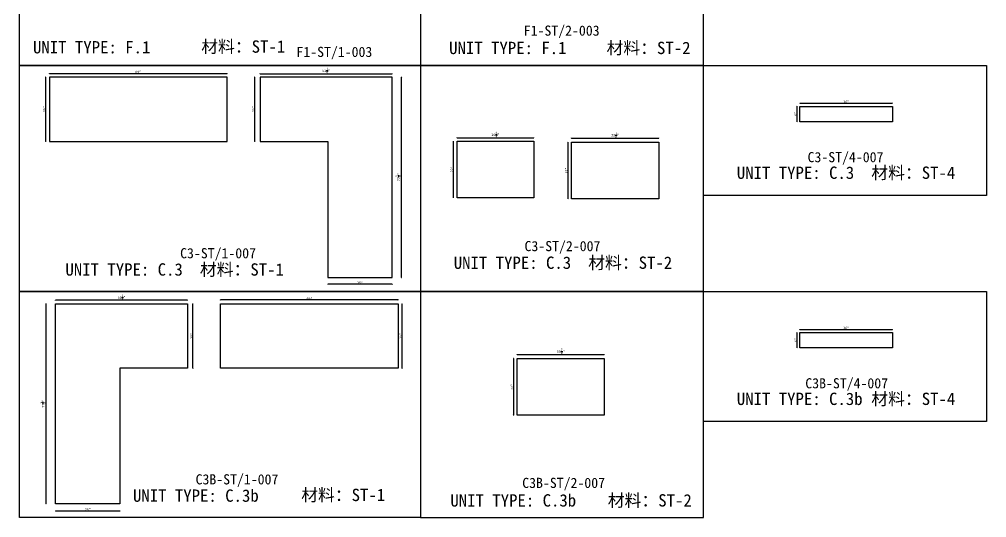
# Model space of a CAD drawing. Header units: millimetres. Extents: x -46966 to 138077, y -48408 to 2116.
# Drawn here: x 79067 to 88608, y -24218 to -19305 of the extents above; entities that cross this region are included whole.
import ezdxf
from ezdxf.enums import TextEntityAlignment as Align

# ---------------------------------------------------------------- set-up
doc = ezdxf.new("R2010")
doc.units = ezdxf.units.MM
doc.layers.add('PART_NUMBER', color=3, linetype='Continuous')
doc.styles.add('样式 1', font='')
doc.styles.get('样式 1').set_extended_font_data('NSimSun')
doc.dimstyles.new('副本 ISO-25', dxfattribs={"dimtxt": 25, "dimasz": 10, "dimexe": 1.5, "dimexo": 0.5, "dimtad": 1, "dimlfac": 0.03937, "dimlunit": 5, "dimtxsty": '样式 1', "dimblk": 'ARCHTICK', "dimcen": 2.5, "dimclrd": 256, "dimclrt": 1, "dimazin": 3, "dimtfac": 1, "dimtmove": 0, "dimatfit": 3, "dimfxlon": 1})

# ---------------------------------------------------------------- blocks, each defined once
blk = doc.blocks.new('_ArchTick')
at = {"color": 0, "linetype": 'ByBlock', "const_width": 0.15}
blk.add_lwpolyline([(-0.5, -0.5), (0.5, 0.5)], dxfattribs=at)
blk = doc.blocks.new('*D1403')
at = {"color": 0, "lineweight": -2, "transparency": 16777216}
for p, q in [((83386.1, -20473.1), (83386.1, -20470.6)), ((84141.7, -20473.1), (84141.7, -20470.6))]:
    blk.add_line(p, q, dxfattribs=at)
at = {"lineweight": -2, "transparency": 16777216}
blk.add_line((83386.1, -20472.1), (84141.7, -20472.1), dxfattribs=at)
at = {"layer": 'Defpoints', "color": 0, "transparency": 16777216}
for p in [(83386.1, -20504.8), (84141.7, -20472.1), (84141.7, -20504.8)]:
    blk.add_point(p, dxfattribs=at)
at = {"lineweight": -2, "transparency": 16777216, "xscale": 10, "yscale": 10, "zscale": 10, "rotation": 180}
blk.add_blockref('_ArchTick', (83386.1, -20472.1), dxfattribs=at)
at = {"lineweight": -2, "transparency": 16777216, "xscale": 10, "yscale": 10, "zscale": 10}
blk.add_blockref('_ArchTick', (84141.7, -20472.1), dxfattribs=at)
at = {"color": 1, "transparency": 16777216, "insert": (83763.9, -20443), "char_height": 25, "attachment_point": 5, "style": '样式 1'}
blk.add_mtext('\\A1;29{\\H1x;\\S3/4;}"', dxfattribs=at)
blk = doc.blocks.new('*D1404')
at = {"color": 0, "lineweight": -2, "transparency": 16777216}
for p, q in [((83347.7, -20504.8), (83345.2, -20504.8)), ((83347.7, -21063.6), (83345.2, -21063.6))]:
    blk.add_line(p, q, dxfattribs=at)
at = {"lineweight": -2, "transparency": 16777216}
blk.add_line((83346.7, -20504.8), (83346.7, -21063.6), dxfattribs=at)
at = {"layer": 'Defpoints', "color": 0, "transparency": 16777216}
for p in [(83386.1, -20504.8), (83346.7, -21063.6), (83386.1, -21063.6)]:
    blk.add_point(p, dxfattribs=at)
at = {"lineweight": -2, "transparency": 16777216, "xscale": 10, "yscale": 10, "zscale": 10}
for p, rotation in [((83346.7, -20504.8), 90), ((83346.7, -21063.6), 270)]:
    blk.add_blockref('_ArchTick', p, dxfattribs=dict(at, rotation=rotation))
at = {"color": 1, "transparency": 16777216, "insert": (83333.6, -20784.2), "char_height": 25, "attachment_point": 5, "rotation": 90, "style": '样式 1'}
blk.add_mtext('\\A1;22"', dxfattribs=at)
blk = doc.blocks.new('*D1405')
at = {"color": 0, "lineweight": -2, "transparency": 16777216}
for p, q in [((84513.6, -20476.6), (84513.6, -20474.1)), ((85374.1, -20476.6), (85374.1, -20474.1))]:
    blk.add_line(p, q, dxfattribs=at)
at = {"lineweight": -2, "transparency": 16777216}
blk.add_line((84513.6, -20475.6), (85374.1, -20475.6), dxfattribs=at)
at = {"layer": 'Defpoints', "color": 0, "transparency": 16777216}
for p in [(85374.1, -20475.6), (84513.6, -20515.1), (85374.1, -20515.1)]:
    blk.add_point(p, dxfattribs=at)
at = {"lineweight": -2, "transparency": 16777216, "xscale": 10, "yscale": 10, "zscale": 10, "rotation": 180}
blk.add_blockref('_ArchTick', (84513.6, -20475.6), dxfattribs=at)
at = {"lineweight": -2, "transparency": 16777216, "xscale": 10, "yscale": 10, "zscale": 10}
blk.add_blockref('_ArchTick', (85374.1, -20475.6), dxfattribs=at)
at = {"color": 1, "transparency": 16777216, "insert": (84943.9, -20446.5), "char_height": 25, "attachment_point": 5, "style": '样式 1'}
blk.add_mtext('\\A1;33{\\H1x;\\S7/8;}"', dxfattribs=at)
blk = doc.blocks.new('*D1406')
at = {"color": 0, "lineweight": -2, "transparency": 16777216}
for p, q in [((84478, -20515.1), (84475.5, -20515.1)), ((84478, -21073.9), (84475.5, -21073.9))]:
    blk.add_line(p, q, dxfattribs=at)
at = {"lineweight": -2, "transparency": 16777216}
blk.add_line((84477, -20515.1), (84477, -21073.9), dxfattribs=at)
at = {"layer": 'Defpoints', "color": 0, "transparency": 16777216}
for p in [(84513.6, -20515.1), (84477, -21073.9), (84513.6, -21073.9)]:
    blk.add_point(p, dxfattribs=at)
at = {"lineweight": -2, "transparency": 16777216, "xscale": 10, "yscale": 10, "zscale": 10}
for p, rotation in [((84477, -20515.1), 90), ((84477, -21073.9), 270)]:
    blk.add_blockref('_ArchTick', p, dxfattribs=dict(at, rotation=rotation))
at = {"color": 1, "transparency": 16777216, "insert": (84463.9, -20794.5), "char_height": 25, "attachment_point": 5, "rotation": 90, "style": '样式 1'}
blk.add_mtext('\\A1;22"', dxfattribs=at)
blk = doc.blocks.new('*D1407')
at = {"color": 0, "lineweight": -2, "transparency": 16777216}
for p, q in [((79328.1, -19873.6), (79325.6, -19873.6)), ((79328.1, -20508.6), (79325.6, -20508.6))]:
    blk.add_line(p, q, dxfattribs=at)
at = {"lineweight": -2, "transparency": 16777216}
blk.add_line((79327.1, -20508.6), (79327.1, -19873.6), dxfattribs=at)
at = {"layer": 'Defpoints', "color": 0, "transparency": 16777216}
for p in [(79327.1, -19873.6), (79364.1, -19873.6), (79364.1, -20508.6)]:
    blk.add_point(p, dxfattribs=at)
at = {"lineweight": -2, "transparency": 16777216, "xscale": 10, "yscale": 10, "zscale": 10}
for p, rotation in [((79327.1, -19873.6), 90), ((79327.1, -20508.6), 270)]:
    blk.add_blockref('_ArchTick', p, dxfattribs=dict(at, rotation=rotation))
at = {"color": 1, "transparency": 16777216, "insert": (79314, -20191.1), "char_height": 25, "attachment_point": 5, "rotation": 90, "style": '样式 1'}
blk.add_mtext('\\A1;25"', dxfattribs=at)
blk = doc.blocks.new('*D1592')
at = {"color": 0, "lineweight": -2, "transparency": 16777216}
for p, q in [((79364.1, -19838.3), (79364.1, -19835.8)), ((81116.7, -19838.3), (81116.7, -19835.8))]:
    blk.add_line(p, q, dxfattribs=at)
at = {"lineweight": -2, "transparency": 16777216}
blk.add_line((79364.1, -19837.3), (81116.7, -19837.3), dxfattribs=at)
at = {"layer": 'Defpoints', "color": 0, "transparency": 16777216}
for p in [(81116.7, -19837.3), (79364.1, -19873.6), (81116.7, -19873.6)]:
    blk.add_point(p, dxfattribs=at)
at = {"lineweight": -2, "transparency": 16777216, "xscale": 10, "yscale": 10, "zscale": 10, "rotation": 180}
blk.add_blockref('_ArchTick', (79364.1, -19837.3), dxfattribs=at)
at = {"lineweight": -2, "transparency": 16777216, "xscale": 10, "yscale": 10, "zscale": 10}
blk.add_blockref('_ArchTick', (81116.7, -19837.3), dxfattribs=at)
at = {"color": 1, "transparency": 16777216, "insert": (80240.4, -19824.2), "char_height": 25, "attachment_point": 5, "style": '样式 1'}
blk.add_mtext('\\A1;69"', dxfattribs=at)
blk = doc.blocks.new('*D1593')
at = {"color": 0, "lineweight": -2, "transparency": 16777216}
for p, q in [((81443, -19841.5), (81443, -19839)), ((82744.7, -19841.5), (82744.7, -19839))]:
    blk.add_line(p, q, dxfattribs=at)
at = {"lineweight": -2, "transparency": 16777216}
blk.add_line((81443, -19840.5), (82744.7, -19840.5), dxfattribs=at)
at = {"layer": 'Defpoints', "color": 0, "transparency": 16777216}
for p in [(82744.7, -19840.5), (81443, -19873.6), (82744.7, -19873.6)]:
    blk.add_point(p, dxfattribs=at)
at = {"lineweight": -2, "transparency": 16777216, "xscale": 10, "yscale": 10, "zscale": 10, "rotation": 180}
blk.add_blockref('_ArchTick', (81443, -19840.5), dxfattribs=at)
at = {"lineweight": -2, "transparency": 16777216, "xscale": 10, "yscale": 10, "zscale": 10}
blk.add_blockref('_ArchTick', (82744.7, -19840.5), dxfattribs=at)
at = {"color": 1, "transparency": 16777216, "insert": (82093.8, -19811.5), "char_height": 25, "attachment_point": 5, "style": '样式 1'}
blk.add_mtext('\\A1;51{\\H1x;\\S1/4;}"', dxfattribs=at)
blk = doc.blocks.new('*D1594')
at = {"color": 0, "lineweight": -2, "transparency": 16777216}
for p, q in [((81390.5, -19873.6), (81388, -19873.6)), ((81390.5, -20508.6), (81388, -20508.6))]:
    blk.add_line(p, q, dxfattribs=at)
at = {"lineweight": -2, "transparency": 16777216}
blk.add_line((81389.5, -20508.6), (81389.5, -19873.6), dxfattribs=at)
at = {"layer": 'Defpoints', "color": 0, "transparency": 16777216}
for p in [(81389.5, -19873.6), (81443, -19873.6), (81443, -20508.6)]:
    blk.add_point(p, dxfattribs=at)
at = {"lineweight": -2, "transparency": 16777216, "xscale": 10, "yscale": 10, "zscale": 10}
for p, rotation in [((81389.5, -19873.6), 90), ((81389.5, -20508.6), 270)]:
    blk.add_blockref('_ArchTick', p, dxfattribs=dict(at, rotation=rotation))
at = {"color": 1, "transparency": 16777216, "insert": (81376.4, -20191.1), "char_height": 25, "attachment_point": 5, "rotation": 90, "style": '样式 1'}
blk.add_mtext('\\A1;25"', dxfattribs=at)
blk = doc.blocks.new('*D1595')
at = {"color": 0, "lineweight": -2, "transparency": 16777216}
for p, q in [((82109.7, -21915.9), (82109.7, -21918.4)), ((82744.7, -21915.9), (82744.7, -21918.4))]:
    blk.add_line(p, q, dxfattribs=at)
at = {"lineweight": -2, "transparency": 16777216}
blk.add_line((82744.7, -21916.9), (82109.7, -21916.9), dxfattribs=at)
at = {"layer": 'Defpoints', "color": 0, "transparency": 16777216}
for p in [(82109.7, -21848.5), (82109.7, -21916.9), (82744.7, -21848.5)]:
    blk.add_point(p, dxfattribs=at)
at = {"lineweight": -2, "transparency": 16777216, "xscale": 10, "yscale": 10, "zscale": 10, "rotation": 180}
blk.add_blockref('_ArchTick', (82109.7, -21916.9), dxfattribs=at)
at = {"lineweight": -2, "transparency": 16777216, "xscale": 10, "yscale": 10, "zscale": 10}
blk.add_blockref('_ArchTick', (82744.7, -21916.9), dxfattribs=at)
at = {"color": 1, "transparency": 16777216, "insert": (82427.2, -21903.8), "char_height": 25, "attachment_point": 5, "style": '样式 1'}
blk.add_mtext('\\A1;25"', dxfattribs=at)
blk = doc.blocks.new('*D1596')
at = {"color": 0, "lineweight": -2, "transparency": 16777216}
for p, q in [((82836.9, -19873.6), (82839.4, -19873.6)), ((82836.9, -21848.5), (82839.4, -21848.5))]:
    blk.add_line(p, q, dxfattribs=at)
at = {"lineweight": -2, "transparency": 16777216}
blk.add_line((82837.9, -21848.5), (82837.9, -19873.6), dxfattribs=at)
at = {"layer": 'Defpoints', "color": 0, "transparency": 16777216}
for p in [(82744.7, -19873.6), (82837.9, -19873.6), (82744.7, -21848.5)]:
    blk.add_point(p, dxfattribs=at)
at = {"lineweight": -2, "transparency": 16777216, "xscale": 10, "yscale": 10, "zscale": 10}
for p, rotation in [((82837.9, -19873.6), 90), ((82837.9, -21848.5), 270)]:
    blk.add_blockref('_ArchTick', p, dxfattribs=dict(at, rotation=rotation))
at = {"color": 1, "transparency": 16777216, "insert": (82808.8, -20861.1), "char_height": 25, "attachment_point": 5, "rotation": 90, "style": '样式 1'}
blk.add_mtext('\\A1;77{\\H1x;\\S3/4;}"', dxfattribs=at)
blk = doc.blocks.new('*D1597')
at = {"color": 0, "lineweight": -2, "transparency": 16777216}
for p, q in [((82841.1, -22108.1), (82843.6, -22108.1)), ((82841.1, -22743.1), (82843.6, -22743.1))]:
    blk.add_line(p, q, dxfattribs=at)
at = {"lineweight": -2, "transparency": 16777216}
blk.add_line((82842.1, -22743.1), (82842.1, -22108.1), dxfattribs=at)
at = {"layer": 'Defpoints', "color": 0, "transparency": 16777216}
for p in [(82805.2, -22108.1), (82842.1, -22108.1), (82805.2, -22743.1)]:
    blk.add_point(p, dxfattribs=at)
at = {"lineweight": -2, "transparency": 16777216, "xscale": 10, "yscale": 10, "zscale": 10}
for p, rotation in [((82842.1, -22108.1), 90), ((82842.1, -22743.1), 270)]:
    blk.add_blockref('_ArchTick', p, dxfattribs=dict(at, rotation=rotation))
at = {"color": 1, "transparency": 16777216, "insert": (82829, -22425.6), "char_height": 25, "attachment_point": 5, "rotation": 90, "style": '样式 1'}
blk.add_mtext('\\A1;25"', dxfattribs=at)
blk = doc.blocks.new('*D1598')
at = {"color": 0, "lineweight": -2, "transparency": 16777216}
for p, q in [((81052.6, -22072.8), (81052.6, -22070.3)), ((82805.2, -22072.8), (82805.2, -22070.3))]:
    blk.add_line(p, q, dxfattribs=at)
at = {"lineweight": -2, "transparency": 16777216}
blk.add_line((82805.2, -22071.8), (81052.6, -22071.8), dxfattribs=at)
at = {"layer": 'Defpoints', "color": 0, "transparency": 16777216}
for p in [(81052.6, -22071.8), (81052.6, -22108.1), (82805.2, -22108.1)]:
    blk.add_point(p, dxfattribs=at)
at = {"lineweight": -2, "transparency": 16777216, "xscale": 10, "yscale": 10, "zscale": 10, "rotation": 180}
blk.add_blockref('_ArchTick', (81052.6, -22071.8), dxfattribs=at)
at = {"lineweight": -2, "transparency": 16777216, "xscale": 10, "yscale": 10, "zscale": 10}
blk.add_blockref('_ArchTick', (82805.2, -22071.8), dxfattribs=at)
at = {"color": 1, "transparency": 16777216, "insert": (81928.9, -22058.7), "char_height": 25, "attachment_point": 5, "style": '样式 1'}
blk.add_mtext('\\A1;69"', dxfattribs=at)
blk = doc.blocks.new('*D1599')
at = {"color": 0, "lineweight": -2, "transparency": 16777216}
for p, q in [((79424.6, -22076), (79424.6, -22073.5)), ((80726.3, -22076), (80726.3, -22073.5))]:
    blk.add_line(p, q, dxfattribs=at)
at = {"lineweight": -2, "transparency": 16777216}
blk.add_line((80726.3, -22075), (79424.6, -22075), dxfattribs=at)
at = {"layer": 'Defpoints', "color": 0, "transparency": 16777216}
for p in [(79424.6, -22075), (79424.6, -22108.1), (80726.3, -22108.1)]:
    blk.add_point(p, dxfattribs=at)
at = {"lineweight": -2, "transparency": 16777216, "xscale": 10, "yscale": 10, "zscale": 10, "rotation": 180}
blk.add_blockref('_ArchTick', (79424.6, -22075), dxfattribs=at)
at = {"lineweight": -2, "transparency": 16777216, "xscale": 10, "yscale": 10, "zscale": 10}
blk.add_blockref('_ArchTick', (80726.3, -22075), dxfattribs=at)
at = {"color": 1, "transparency": 16777216, "insert": (80075.4, -22046), "char_height": 25, "attachment_point": 5, "style": '样式 1'}
blk.add_mtext('\\A1;51{\\H1x;\\S1/4;}"', dxfattribs=at)
blk = doc.blocks.new('*D1600')
at = {"color": 0, "lineweight": -2, "transparency": 16777216}
for p, q in [((80778.8, -22108.1), (80781.3, -22108.1)), ((80778.8, -22743.1), (80781.3, -22743.1))]:
    blk.add_line(p, q, dxfattribs=at)
at = {"lineweight": -2, "transparency": 16777216}
blk.add_line((80779.8, -22743.1), (80779.8, -22108.1), dxfattribs=at)
at = {"layer": 'Defpoints', "color": 0, "transparency": 16777216}
for p in [(80726.3, -22108.1), (80779.8, -22108.1), (80726.3, -22743.1)]:
    blk.add_point(p, dxfattribs=at)
at = {"lineweight": -2, "transparency": 16777216, "xscale": 10, "yscale": 10, "zscale": 10}
for p, rotation in [((80779.8, -22108.1), 90), ((80779.8, -22743.1), 270)]:
    blk.add_blockref('_ArchTick', p, dxfattribs=dict(at, rotation=rotation))
at = {"color": 1, "transparency": 16777216, "insert": (80766.6, -22425.6), "char_height": 25, "attachment_point": 5, "rotation": 90, "style": '样式 1'}
blk.add_mtext('\\A1;25"', dxfattribs=at)
blk = doc.blocks.new('*D1601')
at = {"color": 0, "lineweight": -2, "transparency": 16777216}
for p, q in [((79424.6, -24150.4), (79424.6, -24152.9)), ((80059.6, -24150.4), (80059.6, -24152.9))]:
    blk.add_line(p, q, dxfattribs=at)
at = {"lineweight": -2, "transparency": 16777216}
blk.add_line((79424.6, -24151.4), (80059.6, -24151.4), dxfattribs=at)
at = {"layer": 'Defpoints', "color": 0, "transparency": 16777216}
for p in [(79424.6, -24083), (80059.6, -24083), (80059.6, -24151.4)]:
    blk.add_point(p, dxfattribs=at)
at = {"lineweight": -2, "transparency": 16777216, "xscale": 10, "yscale": 10, "zscale": 10, "rotation": 180}
blk.add_blockref('_ArchTick', (79424.6, -24151.4), dxfattribs=at)
at = {"lineweight": -2, "transparency": 16777216, "xscale": 10, "yscale": 10, "zscale": 10}
blk.add_blockref('_ArchTick', (80059.6, -24151.4), dxfattribs=at)
at = {"color": 1, "transparency": 16777216, "insert": (79742.1, -24138.3), "char_height": 25, "attachment_point": 5, "style": '样式 1'}
blk.add_mtext('\\A1;25"', dxfattribs=at)
blk = doc.blocks.new('*D1602')
at = {"color": 0, "lineweight": -2, "transparency": 16777216}
for p, q in [((79332.3, -22108.1), (79329.8, -22108.1)), ((79332.3, -24083), (79329.8, -24083))]:
    blk.add_line(p, q, dxfattribs=at)
at = {"lineweight": -2, "transparency": 16777216}
blk.add_line((79331.3, -24083), (79331.3, -22108.1), dxfattribs=at)
at = {"layer": 'Defpoints', "color": 0, "transparency": 16777216}
for p in [(79331.3, -22108.1), (79424.6, -22108.1), (79424.6, -24083)]:
    blk.add_point(p, dxfattribs=at)
at = {"lineweight": -2, "transparency": 16777216, "xscale": 10, "yscale": 10, "zscale": 10}
for p, rotation in [((79331.3, -22108.1), 90), ((79331.3, -24083), 270)]:
    blk.add_blockref('_ArchTick', p, dxfattribs=dict(at, rotation=rotation))
at = {"color": 1, "transparency": 16777216, "insert": (79302.2, -23095.6), "char_height": 25, "attachment_point": 5, "rotation": 90, "style": '样式 1'}
blk.add_mtext('\\A1;77{\\H1x;\\S3/4;}"', dxfattribs=at)
blk = doc.blocks.new('*D1603')
at = {"color": 0, "lineweight": -2, "transparency": 16777216}
for p, q in [((83976.6, -22611.3), (83976.6, -22608.8)), ((84837, -22611.3), (84837, -22608.8))]:
    blk.add_line(p, q, dxfattribs=at)
at = {"lineweight": -2, "transparency": 16777216}
blk.add_line((83976.6, -22610.3), (84837, -22610.3), dxfattribs=at)
at = {"layer": 'Defpoints', "color": 0, "transparency": 16777216}
for p in [(84837, -22610.3), (83976.6, -22649.7), (84837, -22649.7)]:
    blk.add_point(p, dxfattribs=at)
at = {"lineweight": -2, "transparency": 16777216, "xscale": 10, "yscale": 10, "zscale": 10, "rotation": 180}
blk.add_blockref('_ArchTick', (83976.6, -22610.3), dxfattribs=at)
at = {"lineweight": -2, "transparency": 16777216, "xscale": 10, "yscale": 10, "zscale": 10}
blk.add_blockref('_ArchTick', (84837, -22610.3), dxfattribs=at)
at = {"color": 1, "transparency": 16777216, "insert": (84406.8, -22581.2), "char_height": 25, "attachment_point": 5, "style": '样式 1'}
blk.add_mtext('\\A1;33{\\H1x;\\S7/8;}"', dxfattribs=at)
blk = doc.blocks.new('*D1604')
at = {"color": 0, "lineweight": -2, "transparency": 16777216}
for p, q in [((83941, -22649.7), (83938.5, -22649.7)), ((83941, -23208.5), (83938.5, -23208.5))]:
    blk.add_line(p, q, dxfattribs=at)
at = {"lineweight": -2, "transparency": 16777216}
blk.add_line((83940, -22649.7), (83940, -23208.5), dxfattribs=at)
at = {"layer": 'Defpoints', "color": 0, "transparency": 16777216}
for p in [(83976.6, -22649.7), (83940, -23208.5), (83976.6, -23208.5)]:
    blk.add_point(p, dxfattribs=at)
at = {"lineweight": -2, "transparency": 16777216, "xscale": 10, "yscale": 10, "zscale": 10}
for p, rotation in [((83940, -22649.7), 90), ((83940, -23208.5), 270)]:
    blk.add_blockref('_ArchTick', p, dxfattribs=dict(at, rotation=rotation))
at = {"color": 1, "transparency": 16777216, "insert": (83926.8, -22929.1), "char_height": 25, "attachment_point": 5, "rotation": 90, "style": '样式 1'}
blk.add_mtext('\\A1;22"', dxfattribs=at)
blk = doc.blocks.new('*D1605')
at = {"color": 0, "lineweight": -2, "transparency": 16777216}
for p, q in [((86765.4, -20132.6), (86765.4, -20130.1)), ((87679.8, -20132.6), (87679.8, -20130.1))]:
    blk.add_line(p, q, dxfattribs=at)
at = {"lineweight": -2, "transparency": 16777216}
blk.add_line((86765.4, -20131.6), (87679.8, -20131.6), dxfattribs=at)
at = {"layer": 'Defpoints', "color": 0, "transparency": 16777216}
for p in [(86765.4, -20162.4), (87679.8, -20131.6), (87679.8, -20162.4)]:
    blk.add_point(p, dxfattribs=at)
at = {"lineweight": -2, "transparency": 16777216, "xscale": 10, "yscale": 10, "zscale": 10, "rotation": 180}
blk.add_blockref('_ArchTick', (86765.4, -20131.6), dxfattribs=at)
at = {"lineweight": -2, "transparency": 16777216, "xscale": 10, "yscale": 10, "zscale": 10}
blk.add_blockref('_ArchTick', (87679.8, -20131.6), dxfattribs=at)
at = {"color": 1, "transparency": 16777216, "insert": (87222.6, -20118.5), "char_height": 25, "attachment_point": 5, "style": '样式 1'}
blk.add_mtext('\\A1;36"', dxfattribs=at)
blk = doc.blocks.new('*D1606')
at = {"color": 0, "lineweight": -2, "transparency": 16777216}
for p, q in [((86740.6, -20162.4), (86738.1, -20162.4)), ((86740.6, -20314.8), (86738.1, -20314.8))]:
    blk.add_line(p, q, dxfattribs=at)
at = {"lineweight": -2, "transparency": 16777216}
blk.add_line((86739.6, -20314.8), (86739.6, -20162.4), dxfattribs=at)
at = {"layer": 'Defpoints', "color": 0, "transparency": 16777216}
for p in [(86739.6, -20162.4), (86765.4, -20162.4), (86765.4, -20314.8)]:
    blk.add_point(p, dxfattribs=at)
at = {"lineweight": -2, "transparency": 16777216, "xscale": 10, "yscale": 10, "zscale": 10}
for p, rotation in [((86739.6, -20162.4), 90), ((86739.6, -20314.8), 270)]:
    blk.add_blockref('_ArchTick', p, dxfattribs=dict(at, rotation=rotation))
at = {"color": 1, "transparency": 16777216, "insert": (86726.4, -20238.6), "char_height": 25, "attachment_point": 5, "rotation": 90, "style": '样式 1'}
blk.add_mtext('\\A1;6"', dxfattribs=at)
blk = doc.blocks.new('*D1607')
at = {"color": 0, "lineweight": -2, "transparency": 16777216}
for p, q in [((86765.4, -22362.2), (86765.4, -22359.7)), ((87679.8, -22362.2), (87679.8, -22359.7))]:
    blk.add_line(p, q, dxfattribs=at)
at = {"lineweight": -2, "transparency": 16777216}
blk.add_line((86765.4, -22361.2), (87679.8, -22361.2), dxfattribs=at)
at = {"layer": 'Defpoints', "color": 0, "transparency": 16777216}
for p in [(86765.4, -22392), (87679.8, -22361.2), (87679.8, -22392)]:
    blk.add_point(p, dxfattribs=at)
at = {"lineweight": -2, "transparency": 16777216, "xscale": 10, "yscale": 10, "zscale": 10, "rotation": 180}
blk.add_blockref('_ArchTick', (86765.4, -22361.2), dxfattribs=at)
at = {"lineweight": -2, "transparency": 16777216, "xscale": 10, "yscale": 10, "zscale": 10}
blk.add_blockref('_ArchTick', (87679.8, -22361.2), dxfattribs=at)
at = {"color": 1, "transparency": 16777216, "insert": (87222.6, -22348), "char_height": 25, "attachment_point": 5, "style": '样式 1'}
blk.add_mtext('\\A1;36"', dxfattribs=at)
blk = doc.blocks.new('*D1608')
at = {"color": 0, "lineweight": -2, "transparency": 16777216}
for p, q in [((86740.6, -22392), (86738.1, -22392)), ((86740.6, -22544.4), (86738.1, -22544.4))]:
    blk.add_line(p, q, dxfattribs=at)
at = {"lineweight": -2, "transparency": 16777216}
blk.add_line((86739.6, -22544.4), (86739.6, -22392), dxfattribs=at)
at = {"layer": 'Defpoints', "color": 0, "transparency": 16777216}
for p in [(86739.6, -22392), (86765.4, -22392), (86765.4, -22544.4)]:
    blk.add_point(p, dxfattribs=at)
at = {"lineweight": -2, "transparency": 16777216, "xscale": 10, "yscale": 10, "zscale": 10}
for p, rotation in [((86739.6, -22392), 90), ((86739.6, -22544.4), 270)]:
    blk.add_blockref('_ArchTick', p, dxfattribs=dict(at, rotation=rotation))
at = {"color": 1, "transparency": 16777216, "insert": (86726.4, -22468.2), "char_height": 25, "attachment_point": 5, "rotation": 90, "style": '样式 1'}
blk.add_mtext('\\A1;6"', dxfattribs=at)

msp = doc.modelspace()

# ---------------------------------------------------------------- linework, layer by layer
at = {"color": 1}
for points in [[(79067.324, -16476.643), (83024.205, -16476.643), (83024.205, -19758.7), (79067.324, -19758.7)], [(83024.205, -19758.7), (85816.08, -19758.7), (85816.08, -16476.643), (83024.205, -16476.643)], [(79067.324, -19758.7), (83024.205, -19758.7), (83024.205, -21988.267), (79067.324, -21988.267)], [(83024.205, -21988.267), (85816.08, -21988.267), (85816.08, -19758.7), (83024.205, -19758.7)], [(85816.08, -19758.7), (88607.954, -19758.7), (88607.954, -21041.097), (85816.08, -21041.097)], [(79067.324, -21988.267), (83024.205, -21988.267), (83024.205, -24217.834), (79067.324, -24217.834)], [(83024.205, -24217.834), (85816.08, -24217.834), (85816.08, -21988.267), (83024.205, -21988.267)], [(85816.08, -21988.267), (88607.954, -21988.267), (88607.954, -23270.664), (85816.08, -23270.664)]]:
    msp.add_lwpolyline(points, close=True, dxfattribs=at)
for points in [[(79364.075, -20508.626), (81116.675, -20508.626), (81116.675, -19873.626), (79364.075, -19873.626)], [(82744.72, -19873.626), (81442.97, -19873.626), (81442.97, -20508.626), (82109.72, -20508.626), (82109.72, -21848.476), (82744.72, -21848.476)], [(86765.399, -20162.436), (87679.799, -20162.436), (87679.799, -20314.836), (86765.399, -20314.836)], [(83386.062, -20504.818), (84141.712, -20504.818), (84141.712, -21063.618), (83386.062, -21063.618)], [(84513.648, -20515.052), (85374.073, -20515.052), (85374.073, -21073.852), (84513.648, -21073.852)], [(79424.564, -22108.142), (80726.314, -22108.142), (80726.314, -22743.142), (80059.564, -22743.142), (80059.564, -24082.992), (79424.564, -24082.992)], [(82805.209, -22743.142), (81052.609, -22743.142), (81052.609, -22108.142), (82805.209, -22108.142)], [(86765.399, -22392.003), (87679.799, -22392.003), (87679.799, -22544.403), (86765.399, -22544.403)], [(83976.604, -22649.684), (84837.029, -22649.684), (84837.029, -23208.484), (83976.604, -23208.484)]]:
    msp.add_lwpolyline(points, close=True)

# ---------------------------------------------------------------- texts
at = {"style": '样式 1'}
for s, p in [('UNIT TYPE: F.1', (79201.781, -19640.565)), ('材料：ST-1', (80861.068, -19633.91)), ('UNIT TYPE: F.1', (83306.192, -19647.343)), ('材料：ST-2', (84858.916, -19647.343)), ('UNIT TYPE: C.3', (86143.707, -20877.593)), ('材料：ST-4', (87469.988, -20877.593)), ('UNIT TYPE: C.3', (83351.833, -21764.771)), ('材料：ST-2', (84678.114, -21764.771)), ('UNIT TYPE: C.3', (79521.747, -21831.725)), ('材料：ST-1', (80848.028, -21831.725)), ('UNIT TYPE: C.3b', (86143.707, -23107.16)), ('材料：ST-4', (87469.988, -23107.16)), ('UNIT TYPE: C.3b', (80187.758, -24061.292)), ('材料：ST-1', (81847.044, -24054.637)), ('UNIT TYPE: C.3b', (83318.532, -24108.265)), ('材料：ST-2', (84871.257, -24108.265))]:
    msp.add_text(s, height=121.5865, dxfattribs=at).set_placement(p)
at = {"layer": 'PART_NUMBER', "color": 3, "style": '样式 1'}
for s, p in [('F1-ST/2-003', (84416.292, -19415.869)), ('F1-ST/1-003', (82174.411, -19625.869)), ('C3-ST/4-007', (87215.943, -20663.266)), ('C3-ST/1-007', (81027.187, -21610.436)), ('C3-ST/2-007', (84424.069, -21540.436)), ('C3B-ST/4-007', (87227.532, -22892.834)), ('C3B-ST/1-007', (81213.776, -23840.003)), ('C3B-ST/2-007', (84435.658, -23875.003))]:
    msp.add_text(s, height=100, dxfattribs=at).set_placement(p, align=Align.MIDDLE_CENTER)

# ---------------------------------------------------------------- dimensions: what is measured, and where the dimension line sits
for base, p1, p2, picture, middle in [((81116.675, -19837.296), (79364.075, -19873.626), (81116.675, -19873.626), '*D1592', (80240.375, -19824.171)), ((82744.72, -19840.493), (81442.97, -19873.626), (82744.72, -19873.626), '*D1593', (82093.845, -19811.47)), ((87679.799, -20131.6), (86765.399, -20162.436), (87679.799, -20162.436), '*D1605', (87222.599, -20118.475)), ((84141.712, -20472.134), (83386.062, -20504.818), (84141.712, -20504.818), '*D1403', (83763.887, -20443.04)), ((85374.073, -20475.625), (84513.648, -20515.052), (85374.073, -20515.052), '*D1405', (84943.86, -20446.532)), ((82109.72, -21916.892), (82744.72, -21848.476), (82109.72, -21848.476), '*D1595', (82427.22, -21903.767)), ((87679.799, -22361.168), (86765.399, -22392.003), (87679.799, -22392.003), '*D1607', (87222.599, -22348.043)), ((84837.029, -22610.257), (83976.604, -22649.684), (84837.029, -22649.684), '*D1603', (84406.816, -22581.164))]:
    dim = msp.add_linear_dim(base=base, p1=p1, p2=p2, dimstyle='副本 ISO-25')
    dim.commit()
    dim.dimension.update_dxf_attribs({"geometry": picture, "text_midpoint": middle})
for base, p1, p2, angle, picture, middle in [((79327.135, -19873.626), (79364.075, -20508.626), (79364.075, -19873.626), 90, '*D1407', (79314.01, -20191.126)), ((81389.525, -19873.626), (81442.97, -20508.626), (81442.97, -19873.626), 90, '*D1594', (81376.4, -20191.126)), ((82837.942, -19873.626), (82744.72, -21848.476), (82744.72, -19873.626), 90, '*D1596', (82808.849, -20861.051)), ((86739.564, -20162.436), (86765.399, -20314.836), (86765.399, -20162.436), 90, '*D1606', (86726.439, -20238.636)), ((83346.735, -21063.618), (83386.062, -20504.818), (83386.062, -21063.618), 90, '*D1404', (83333.61, -20784.218)), ((84477.002, -21073.852), (84513.648, -20515.052), (84513.648, -21073.852), 90, '*D1406', (84463.877, -20794.452)), ((79424.564, -22075.009), (80726.314, -22108.142), (79424.564, -22108.142), 180, '*D1599', (80075.439, -22045.986)), ((79331.342, -22108.142), (79424.564, -24082.992), (79424.564, -22108.142), 90, '*D1602', (79302.248, -23095.567)), ((80779.759, -22108.142), (80726.314, -22743.142), (80726.314, -22108.142), 90, '*D1600', (80766.634, -22425.642)), ((81052.609, -22071.811), (82805.209, -22108.142), (81052.609, -22108.142), 180, '*D1598', (81928.909, -22058.686)), ((82842.149, -22108.142), (82805.209, -22743.142), (82805.209, -22108.142), 90, '*D1597', (82829.024, -22425.642)), ((86739.564, -22392.003), (86765.399, -22544.403), (86765.399, -22392.003), 90, '*D1608', (86726.439, -22468.203)), ((83939.958, -23208.484), (83976.604, -22649.684), (83976.604, -23208.484), 90, '*D1604', (83926.833, -22929.084)), ((80059.564, -24151.408), (79424.564, -24082.992), (80059.564, -24082.992), 180, '*D1601', (79742.064, -24138.283))]:
    dim = msp.add_linear_dim(base=base, p1=p1, p2=p2, angle=angle, dimstyle='副本 ISO-25')
    dim.commit()
    dim.dimension.update_dxf_attribs({"geometry": picture, "text_midpoint": middle})

doc.saveas('drawing.dxf')
